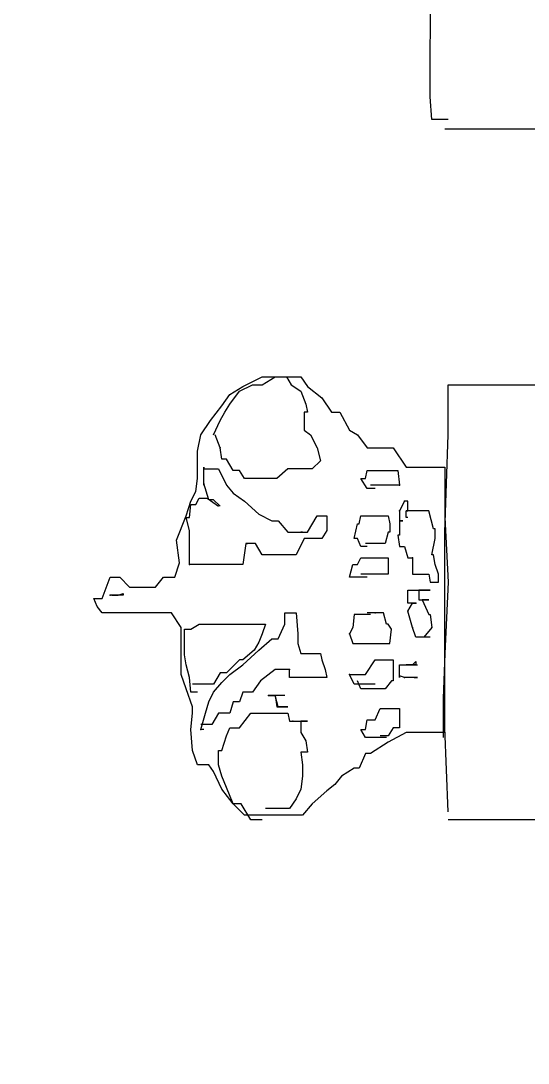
# Model space of a CAD drawing. Extents: x 731154 to 731744, y 4380181 to 4381208.
# Drawn here: x 731182.45 to 731185.58, y 4381030.29 to 4381036.73 of the extents above; entities that cross this region are included whole.
import ezdxf

# ---------------------------------------------------------------- set-up
doc = ezdxf.new("R2010")
doc.units = 0
doc.layers.get('0').update_dxf_attribs({"linetype": 'CONTINUOUS'})

msp = doc.modelspace()

# ---------------------------------------------------------------- linework, layer by layer
at = {"color": 0, "linetype": 'CONTINUOUS'}
for p, q in [((731184.98, 4381036.36), (731184.99, 4381039.22)), ((731184.98, 4381036.36), (731184.99, 4381039.22)), ((731184.98, 4381036.26), (731184.98, 4381036.36)), ((731184.98, 4381036.26), (731184.98, 4381036.36)), ((731184.99, 4381036.12), (731184.98, 4381036.26)), ((731184.99, 4381036.12), (731184.98, 4381036.26)), ((731185, 4381036.12), (731184.99, 4381036.12)), ((731185, 4381036.12), (731184.99, 4381036.12)), ((731185.04, 4381036.12), (731185, 4381036.12)), ((731185.04, 4381036.12), (731185, 4381036.12)), ((731185.09, 4381036.12), (731185.04, 4381036.12)), ((731185.09, 4381036.12), (731185.04, 4381036.12)), ((731185.26, 4381036.06), (731185.07, 4381036.06)), ((731185.26, 4381036.06), (731185.07, 4381036.06)), ((731185.57, 4381036.06), (731185.26, 4381036.06)), ((731185.57, 4381036.06), (731185.26, 4381036.06)), ((731186.18, 4381036.06), (731185.57, 4381036.06)), ((731186.18, 4381036.06), (731185.57, 4381036.06)), ((731183.82, 4381034.47), (731183.94, 4381034.53)), ((731183.82, 4381034.47), (731183.94, 4381034.53)), ((731183.94, 4381034.48), (731184.02, 4381034.53)), ((731183.94, 4381034.53), (731184.02, 4381034.53)), ((731183.94, 4381034.48), (731184.02, 4381034.53)), ((731183.94, 4381034.53), (731184.02, 4381034.53)), ((731184.02, 4381034.53), (731184.09, 4381034.53)), ((731184.02, 4381034.53), (731184.11, 4381034.53)), ((731184.02, 4381034.53), (731184.09, 4381034.53)), ((731184.02, 4381034.53), (731184.11, 4381034.53)), ((731184.09, 4381034.53), (731184.12, 4381034.48)), ((731184.09, 4381034.53), (731184.12, 4381034.48)), ((731184.11, 4381034.53), (731184.18, 4381034.53)), ((731184.11, 4381034.53), (731184.18, 4381034.53)), ((731184.18, 4381034.53), (731184.22, 4381034.47)), ((731184.18, 4381034.53), (731184.22, 4381034.47)), ((731183.74, 4381034.42), (731183.82, 4381034.47)), ((731183.74, 4381034.42), (731183.82, 4381034.47)), ((731183.8, 4381034.44), (731183.88, 4381034.48)), ((731183.8, 4381034.44), (731183.88, 4381034.48)), ((731183.88, 4381034.48), (731183.94, 4381034.48)), ((731183.88, 4381034.48), (731183.94, 4381034.48)), ((731184.12, 4381034.48), (731184.18, 4381034.44)), ((731184.12, 4381034.48), (731184.18, 4381034.44)), ((731184.22, 4381034.47), (731184.31, 4381034.4)), ((731184.22, 4381034.47), (731184.31, 4381034.4)), ((731185.09, 4381034.48), (731185.81, 4381034.48)), ((731185.09, 4381034.17), (731185.09, 4381034.48)), ((731185.09, 4381034.48), (731185.81, 4381034.48)), ((731185.09, 4381034.17), (731185.09, 4381034.48)), ((731183.69, 4381034.35), (731183.74, 4381034.42)), ((731183.69, 4381034.35), (731183.74, 4381034.42)), ((731183.74, 4381034.36), (731183.8, 4381034.44)), ((731183.74, 4381034.36), (731183.8, 4381034.44)), ((731184.18, 4381034.44), (731184.21, 4381034.36)), ((731184.18, 4381034.44), (731184.21, 4381034.36)), ((731184.31, 4381034.4), (731184.37, 4381034.31)), ((731184.31, 4381034.4), (731184.37, 4381034.31)), ((731183.62, 4381034.26), (731183.69, 4381034.35)), ((731183.62, 4381034.26), (731183.69, 4381034.35)), ((731183.71, 4381034.31), (731183.74, 4381034.36)), ((731183.71, 4381034.31), (731183.74, 4381034.36)), ((731184.21, 4381034.36), (731184.22, 4381034.31)), ((731184.21, 4381034.36), (731184.22, 4381034.31)), ((731183.68, 4381034.26), (731183.71, 4381034.31)), ((731183.68, 4381034.26), (731183.71, 4381034.31)), ((731184.22, 4381034.31), (731184.2, 4381034.31)), ((731184.2, 4381034.31), (731184.2, 4381034.2)), ((731184.22, 4381034.31), (731184.2, 4381034.31)), ((731184.2, 4381034.31), (731184.2, 4381034.2)), ((731184.37, 4381034.31), (731184.42, 4381034.31)), ((731184.37, 4381034.31), (731184.42, 4381034.31)), ((731184.42, 4381034.31), (731184.48, 4381034.2)), ((731184.42, 4381034.31), (731184.48, 4381034.2)), ((731183.56, 4381034.17), (731183.62, 4381034.26)), ((731183.56, 4381034.17), (731183.62, 4381034.26)), ((731183.64, 4381034.17), (731183.68, 4381034.26)), ((731183.64, 4381034.17), (731183.68, 4381034.26)), ((731183.54, 4381034.07), (731183.56, 4381034.17)), ((731183.54, 4381034.07), (731183.56, 4381034.17)), ((731183.68, 4381034.09), (731183.65, 4381034.17)), ((731183.68, 4381034.09), (731183.65, 4381034.17)), ((731184.2, 4381034.2), (731184.24, 4381034.17)), ((731184.2, 4381034.2), (731184.24, 4381034.17)), ((731184.24, 4381034.17), (731184.28, 4381034.09)), ((731184.24, 4381034.17), (731184.28, 4381034.09)), ((731184.48, 4381034.2), (731184.53, 4381034.17)), ((731184.48, 4381034.2), (731184.53, 4381034.17)), ((731184.53, 4381034.17), (731184.59, 4381034.09)), ((731184.53, 4381034.17), (731184.59, 4381034.09)), ((731185.07, 4381033.57), (731185.09, 4381034.17)), ((731185.07, 4381033.57), (731185.09, 4381034.17)), ((731183.69, 4381034.02), (731183.68, 4381034.09)), ((731183.69, 4381034.02), (731183.68, 4381034.09)), ((731184.28, 4381034.09), (731184.3, 4381034.01)), ((731184.28, 4381034.09), (731184.3, 4381034.01)), ((731184.59, 4381034.09), (731184.64, 4381034.09)), ((731184.59, 4381034.09), (731184.64, 4381034.09)), ((731184.64, 4381034.09), (731184.71, 4381034.09)), ((731184.64, 4381034.09), (731184.71, 4381034.09)), ((731184.71, 4381034.09), (731184.75, 4381034.09)), ((731184.71, 4381034.09), (731184.75, 4381034.09)), ((731184.75, 4381034.09), (731184.83, 4381033.97)), ((731184.75, 4381034.09), (731184.83, 4381033.97)), ((731183.54, 4381033.96), (731183.54, 4381034.07)), ((731183.54, 4381033.96), (731183.54, 4381034.07)), ((731183.72, 4381034.02), (731183.69, 4381034.02)), ((731183.72, 4381034.02), (731183.69, 4381034.02)), ((731183.76, 4381033.95), (731183.72, 4381034.02)), ((731183.76, 4381033.95), (731183.72, 4381034.02)), ((731183.54, 4381033.9), (731183.54, 4381033.96)), ((731183.54, 4381033.9), (731183.54, 4381033.96)), ((731183.58, 4381033.86), (731183.58, 4381033.97)), ((731183.58, 4381033.97), (731183.58, 4381033.96)), ((731183.58, 4381033.86), (731183.58, 4381033.97)), ((731183.58, 4381033.97), (731183.58, 4381033.96)), ((731183.58, 4381033.96), (731183.59, 4381033.96)), ((731183.58, 4381033.96), (731183.59, 4381033.96)), ((731183.59, 4381033.96), (731183.64, 4381033.96)), ((731183.59, 4381033.96), (731183.64, 4381033.96)), ((731183.64, 4381033.96), (731183.67, 4381033.96)), ((731183.64, 4381033.96), (731183.67, 4381033.96)), ((731183.67, 4381033.96), (731183.72, 4381033.86)), ((731183.67, 4381033.96), (731183.72, 4381033.86)), ((731183.8, 4381033.95), (731183.76, 4381033.95)), ((731183.8, 4381033.95), (731183.76, 4381033.95)), ((731183.83, 4381033.9), (731183.8, 4381033.95)), ((731183.83, 4381033.9), (731183.8, 4381033.95)), ((731184.1, 4381033.96), (731184.03, 4381033.9)), ((731184.1, 4381033.96), (731184.03, 4381033.9)), ((731184.15, 4381033.96), (731184.1, 4381033.96)), ((731184.15, 4381033.96), (731184.1, 4381033.96)), ((731184.21, 4381033.96), (731184.15, 4381033.96)), ((731184.21, 4381033.96), (731184.15, 4381033.96)), ((731184.25, 4381033.96), (731184.21, 4381033.96)), ((731184.25, 4381033.96), (731184.21, 4381033.96)), ((731184.3, 4381034.01), (731184.25, 4381033.96)), ((731184.3, 4381034.01), (731184.25, 4381033.96)), ((731184.58, 4381033.9), (731184.59, 4381033.95)), ((731184.58, 4381033.9), (731184.59, 4381033.95)), ((731184.59, 4381033.95), (731184.61, 4381033.95)), ((731184.59, 4381033.95), (731184.61, 4381033.95)), ((731184.61, 4381033.95), (731184.66, 4381033.95)), ((731184.61, 4381033.95), (731184.66, 4381033.95)), ((731184.66, 4381033.95), (731184.69, 4381033.95)), ((731184.66, 4381033.95), (731184.69, 4381033.95)), ((731184.69, 4381033.95), (731184.74, 4381033.95)), ((731184.69, 4381033.95), (731184.74, 4381033.95)), ((731184.74, 4381033.95), (731184.78, 4381033.95)), ((731184.74, 4381033.95), (731184.78, 4381033.95)), ((731184.78, 4381033.95), (731184.79, 4381033.86)), ((731184.78, 4381033.95), (731184.79, 4381033.86)), ((731184.83, 4381033.97), (731184.89, 4381033.97)), ((731184.83, 4381033.97), (731184.89, 4381033.97)), ((731184.89, 4381033.97), (731184.92, 4381033.97)), ((731184.89, 4381033.97), (731184.92, 4381033.97)), ((731184.92, 4381033.97), (731184.95, 4381033.97)), ((731184.92, 4381033.97), (731184.95, 4381033.97)), ((731184.95, 4381033.97), (731184.99, 4381033.97)), ((731184.95, 4381033.97), (731184.99, 4381033.97)), ((731184.99, 4381033.97), (731185.03, 4381033.97)), ((731184.99, 4381033.97), (731185.03, 4381033.97)), ((731185.03, 4381033.97), (731185.07, 4381033.97)), ((731185.03, 4381033.97), (731185.07, 4381033.97)), ((731185.07, 4381033.97), (731185.07, 4381033.66)), ((731185.07, 4381033.97), (731185.07, 4381033.66)), ((731183.53, 4381033.82), (731183.54, 4381033.9)), ((731183.53, 4381033.82), (731183.54, 4381033.9)), ((731183.88, 4381033.9), (731183.83, 4381033.9)), ((731183.88, 4381033.9), (731183.83, 4381033.9)), ((731183.93, 4381033.9), (731183.88, 4381033.9)), ((731183.93, 4381033.9), (731183.88, 4381033.9)), ((731184, 4381033.9), (731183.93, 4381033.9)), ((731184, 4381033.9), (731183.93, 4381033.9)), ((731184.03, 4381033.9), (731184, 4381033.9)), ((731184.03, 4381033.9), (731184, 4381033.9)), ((731184.59, 4381033.84), (731184.55, 4381033.9)), ((731184.55, 4381033.9), (731184.58, 4381033.9)), ((731184.59, 4381033.84), (731184.55, 4381033.9)), ((731184.55, 4381033.9), (731184.58, 4381033.9)), ((731183.5, 4381033.76), (731183.53, 4381033.82)), ((731183.5, 4381033.76), (731183.53, 4381033.82)), ((731183.61, 4381033.77), (731183.58, 4381033.87)), ((731183.58, 4381033.87), (731183.58, 4381033.86)), ((731183.61, 4381033.77), (731183.58, 4381033.87)), ((731183.58, 4381033.87), (731183.58, 4381033.86)), ((731183.72, 4381033.86), (731183.76, 4381033.81)), ((731183.72, 4381033.86), (731183.76, 4381033.81)), ((731184.61, 4381033.84), (731184.59, 4381033.84)), ((731184.61, 4381033.84), (731184.59, 4381033.84)), ((731184.67, 4381033.86), (731184.61, 4381033.86)), ((731184.67, 4381033.86), (731184.61, 4381033.86)), ((731184.64, 4381033.84), (731184.61, 4381033.84)), ((731184.64, 4381033.84), (731184.61, 4381033.84)), ((731184.72, 4381033.86), (731184.67, 4381033.86)), ((731184.72, 4381033.86), (731184.67, 4381033.86)), ((731184.75, 4381033.86), (731184.72, 4381033.86)), ((731184.75, 4381033.86), (731184.72, 4381033.86)), ((731184.79, 4381033.86), (731184.75, 4381033.86)), ((731184.79, 4381033.86), (731184.75, 4381033.86)), ((731183.47, 4381033.67), (731183.5, 4381033.76)), ((731183.47, 4381033.67), (731183.5, 4381033.76)), ((731183.53, 4381033.74), (731183.55, 4381033.78)), ((731183.53, 4381033.74), (731183.55, 4381033.78)), ((731183.55, 4381033.78), (731183.6, 4381033.78)), ((731183.55, 4381033.78), (731183.6, 4381033.78)), ((731183.6, 4381033.78), (731183.67, 4381033.73)), ((731183.6, 4381033.78), (731183.67, 4381033.73)), ((731183.64, 4381033.77), (731183.61, 4381033.77)), ((731183.64, 4381033.77), (731183.61, 4381033.77)), ((731183.68, 4381033.73), (731183.64, 4381033.77)), ((731183.68, 4381033.73), (731183.64, 4381033.77)), ((731183.76, 4381033.81), (731183.83, 4381033.76)), ((731183.76, 4381033.81), (731183.83, 4381033.76)), ((731183.83, 4381033.76), (731183.92, 4381033.68)), ((731183.83, 4381033.76), (731183.92, 4381033.68)), ((731184.82, 4381033.76), (731184.79, 4381033.7)), ((731184.82, 4381033.76), (731184.79, 4381033.7)), ((731184.84, 4381033.76), (731184.82, 4381033.76)), ((731184.84, 4381033.76), (731184.82, 4381033.76)), ((731184.84, 4381033.7), (731184.84, 4381033.76)), ((731184.84, 4381033.7), (731184.84, 4381033.76)), ((731183.49, 4381033.66), (731183.5, 4381033.74)), ((731183.49, 4381033.66), (731183.5, 4381033.74)), ((731183.5, 4381033.74), (731183.53, 4381033.74)), ((731183.5, 4381033.74), (731183.53, 4381033.74)), ((731184.79, 4381033.7), (731184.79, 4381033.64)), ((731184.79, 4381033.7), (731184.79, 4381033.64)), ((731184.83, 4381033.66), (731184.83, 4381033.7)), ((731184.83, 4381033.7), (731184.84, 4381033.7)), ((731184.84, 4381033.7), (731184.83, 4381033.7)), ((731184.83, 4381033.66), (731184.83, 4381033.7)), ((731184.83, 4381033.7), (731184.84, 4381033.7)), ((731184.84, 4381033.7), (731184.83, 4381033.7)), ((731184.9, 4381033.7), (731184.84, 4381033.7)), ((731184.9, 4381033.7), (731184.84, 4381033.7)), ((731184.92, 4381033.7), (731184.9, 4381033.7)), ((731184.92, 4381033.7), (731184.9, 4381033.7)), ((731184.94, 4381033.7), (731184.92, 4381033.7)), ((731184.94, 4381033.7), (731184.92, 4381033.7)), ((731184.97, 4381033.7), (731184.94, 4381033.7)), ((731184.97, 4381033.7), (731184.94, 4381033.7)), ((731185, 4381033.59), (731184.97, 4381033.7)), ((731185, 4381033.59), (731184.97, 4381033.7)), ((731183.41, 4381033.52), (731183.47, 4381033.67)), ((731183.41, 4381033.52), (731183.47, 4381033.67)), ((731183.49, 4381033.58), (731183.47, 4381033.66)), ((731183.47, 4381033.66), (731183.49, 4381033.66)), ((731183.49, 4381033.58), (731183.47, 4381033.66)), ((731183.47, 4381033.66), (731183.49, 4381033.66)), ((731183.92, 4381033.68), (731184, 4381033.64)), ((731183.92, 4381033.68), (731184, 4381033.64)), ((731184, 4381033.64), (731184.04, 4381033.64)), ((731184, 4381033.64), (731184.04, 4381033.64)), ((731184.04, 4381033.64), (731184.1, 4381033.57)), ((731184.04, 4381033.64), (731184.1, 4381033.57)), ((731184.22, 4381033.57), (731184.28, 4381033.67)), ((731184.22, 4381033.57), (731184.28, 4381033.67)), ((731184.28, 4381033.67), (731184.34, 4381033.67)), ((731184.28, 4381033.67), (731184.34, 4381033.67)), ((731184.34, 4381033.67), (731184.34, 4381033.58)), ((731184.34, 4381033.67), (731184.34, 4381033.58)), ((731184.54, 4381033.62), (731184.55, 4381033.67)), ((731184.54, 4381033.62), (731184.55, 4381033.67)), ((731184.55, 4381033.67), (731184.61, 4381033.67)), ((731184.55, 4381033.67), (731184.61, 4381033.67)), ((731184.61, 4381033.67), (731184.64, 4381033.67)), ((731184.61, 4381033.67), (731184.64, 4381033.67)), ((731184.64, 4381033.67), (731184.68, 4381033.67)), ((731184.64, 4381033.67), (731184.68, 4381033.67)), ((731184.68, 4381033.67), (731184.72, 4381033.67)), ((731184.68, 4381033.67), (731184.72, 4381033.67)), ((731184.72, 4381033.67), (731184.73, 4381033.62)), ((731184.72, 4381033.67), (731184.73, 4381033.62)), ((731184.79, 4381033.64), (731184.81, 4381033.64)), ((731184.81, 4381033.64), (731184.79, 4381033.64)), ((731184.79, 4381033.64), (731184.79, 4381033.55)), ((731184.79, 4381033.64), (731184.81, 4381033.64)), ((731184.81, 4381033.64), (731184.79, 4381033.64)), ((731184.79, 4381033.64), (731184.79, 4381033.55)), ((731184.84, 4381033.66), (731184.83, 4381033.66)), ((731184.84, 4381033.66), (731184.83, 4381033.66)), ((731185.07, 4381033.66), (731185.09, 4381033.26)), ((731185.07, 4381033.66), (731185.09, 4381033.26)), ((731183.49, 4381033.48), (731183.49, 4381033.58)), ((731183.49, 4381033.48), (731183.49, 4381033.58)), ((731184.1, 4381033.57), (731184.14, 4381033.57)), ((731184.1, 4381033.57), (731184.14, 4381033.57)), ((731184.14, 4381033.57), (731184.18, 4381033.57)), ((731184.14, 4381033.57), (731184.18, 4381033.57)), ((731184.18, 4381033.57), (731184.19, 4381033.57)), ((731184.19, 4381033.57), (731184.18, 4381033.57)), ((731184.18, 4381033.57), (731184.19, 4381033.57)), ((731184.18, 4381033.57), (731184.19, 4381033.57)), ((731184.19, 4381033.57), (731184.18, 4381033.57)), ((731184.18, 4381033.57), (731184.19, 4381033.57)), ((731184.19, 4381033.57), (731184.22, 4381033.57)), ((731184.19, 4381033.57), (731184.22, 4381033.57)), ((731184.34, 4381033.58), (731184.31, 4381033.53)), ((731184.34, 4381033.58), (731184.31, 4381033.53)), ((731184.51, 4381033.53), (731184.53, 4381033.62)), ((731184.51, 4381033.53), (731184.53, 4381033.62)), ((731184.53, 4381033.62), (731184.54, 4381033.62)), ((731184.53, 4381033.62), (731184.54, 4381033.62)), ((731184.72, 4381033.57), (731184.7, 4381033.5)), ((731184.72, 4381033.57), (731184.7, 4381033.5)), ((731184.73, 4381033.57), (731184.72, 4381033.57)), ((731184.73, 4381033.57), (731184.72, 4381033.57)), ((731184.73, 4381033.62), (731184.73, 4381033.57)), ((731184.73, 4381033.62), (731184.73, 4381033.57)), ((731185.01, 4381033.59), (731185, 4381033.59)), ((731185.01, 4381033.59), (731185, 4381033.59)), ((731185.01, 4381033.53), (731185.01, 4381033.59)), ((731185.01, 4381033.53), (731185.01, 4381033.59)), ((731185.07, 4381032.36), (731185.07, 4381033.57)), ((731185.07, 4381032.36), (731185.07, 4381033.57)), ((731183.43, 4381033.38), (731183.41, 4381033.52)), ((731183.43, 4381033.38), (731183.41, 4381033.52)), ((731183.84, 4381033.5), (731183.82, 4381033.37)), ((731183.84, 4381033.5), (731183.82, 4381033.37)), ((731183.87, 4381033.5), (731183.84, 4381033.5)), ((731183.84, 4381033.5), (731183.85, 4381033.5)), ((731183.85, 4381033.5), (731183.84, 4381033.5)), ((731183.87, 4381033.5), (731183.84, 4381033.5)), ((731183.84, 4381033.5), (731183.85, 4381033.5)), ((731183.85, 4381033.5), (731183.84, 4381033.5)), ((731183.9, 4381033.5), (731183.87, 4381033.5)), ((731183.9, 4381033.5), (731183.87, 4381033.5)), ((731183.94, 4381033.43), (731183.9, 4381033.5)), ((731183.94, 4381033.43), (731183.9, 4381033.5)), ((731184.2, 4381033.53), (731184.15, 4381033.43)), ((731184.2, 4381033.53), (731184.15, 4381033.43)), ((731184.21, 4381033.53), (731184.2, 4381033.53)), ((731184.21, 4381033.53), (731184.2, 4381033.53)), ((731184.22, 4381033.53), (731184.21, 4381033.53)), ((731184.22, 4381033.53), (731184.21, 4381033.53)), ((731184.28, 4381033.53), (731184.22, 4381033.53)), ((731184.28, 4381033.53), (731184.22, 4381033.53)), ((731184.31, 4381033.53), (731184.28, 4381033.53)), ((731184.31, 4381033.53), (731184.28, 4381033.53)), ((731184.53, 4381033.53), (731184.51, 4381033.53)), ((731184.53, 4381033.53), (731184.51, 4381033.53)), ((731184.55, 4381033.48), (731184.53, 4381033.53)), ((731184.55, 4381033.48), (731184.53, 4381033.53)), ((731184.62, 4381033.5), (731184.58, 4381033.5)), ((731184.62, 4381033.5), (731184.58, 4381033.5)), ((731184.64, 4381033.5), (731184.62, 4381033.5)), ((731184.64, 4381033.5), (731184.62, 4381033.5)), ((731184.7, 4381033.5), (731184.64, 4381033.5)), ((731184.7, 4381033.5), (731184.64, 4381033.5)), ((731184.79, 4381033.55), (731184.78, 4381033.55)), ((731184.78, 4381033.55), (731184.79, 4381033.48)), ((731184.79, 4381033.55), (731184.78, 4381033.55)), ((731184.78, 4381033.55), (731184.79, 4381033.48)), ((731184.99, 4381033.43), (731185.01, 4381033.53)), ((731184.99, 4381033.43), (731185.01, 4381033.53)), ((731183.49, 4381033.37), (731183.49, 4381033.48)), ((731183.49, 4381033.37), (731183.49, 4381033.48)), ((731184.59, 4381033.48), (731184.55, 4381033.48)), ((731184.59, 4381033.48), (731184.55, 4381033.48)), ((731184.79, 4381033.48), (731184.82, 4381033.48)), ((731184.79, 4381033.48), (731184.82, 4381033.48)), ((731184.82, 4381033.48), (731184.84, 4381033.41)), ((731184.82, 4381033.48), (731184.84, 4381033.41)), ((731183.4, 4381033.29), (731183.43, 4381033.38)), ((731183.4, 4381033.29), (731183.43, 4381033.38)), ((731183.53, 4381033.37), (731183.49, 4381033.37)), ((731183.53, 4381033.37), (731183.49, 4381033.37)), ((731183.59, 4381033.37), (731183.53, 4381033.37)), ((731183.59, 4381033.37), (731183.53, 4381033.37)), ((731183.67, 4381033.37), (731183.59, 4381033.37)), ((731183.67, 4381033.37), (731183.59, 4381033.37)), ((731183.76, 4381033.37), (731183.67, 4381033.37)), ((731183.76, 4381033.37), (731183.67, 4381033.37)), ((731183.82, 4381033.37), (731183.76, 4381033.37)), ((731183.82, 4381033.37), (731183.76, 4381033.37)), ((731184, 4381033.43), (731183.94, 4381033.43)), ((731184, 4381033.43), (731183.94, 4381033.43)), ((731184.04, 4381033.43), (731184, 4381033.43)), ((731184.04, 4381033.43), (731184, 4381033.43)), ((731184.1, 4381033.43), (731184.04, 4381033.43)), ((731184.1, 4381033.43), (731184.04, 4381033.43)), ((731184.13, 4381033.43), (731184.1, 4381033.43)), ((731184.13, 4381033.43), (731184.1, 4381033.43)), ((731184.15, 4381033.43), (731184.13, 4381033.43)), ((731184.15, 4381033.43), (731184.13, 4381033.43)), ((731184.48, 4381033.29), (731184.5, 4381033.37)), ((731184.48, 4381033.29), (731184.5, 4381033.37)), ((731184.5, 4381033.37), (731184.53, 4381033.37)), ((731184.5, 4381033.37), (731184.53, 4381033.37)), ((731184.53, 4381033.37), (731184.55, 4381033.41)), ((731184.53, 4381033.37), (731184.55, 4381033.41)), ((731184.55, 4381033.41), (731184.61, 4381033.41)), ((731184.55, 4381033.41), (731184.61, 4381033.41)), ((731184.61, 4381033.41), (731184.64, 4381033.41)), ((731184.61, 4381033.41), (731184.64, 4381033.41)), ((731184.64, 4381033.41), (731184.7, 4381033.41)), ((731184.64, 4381033.41), (731184.7, 4381033.41)), ((731184.7, 4381033.41), (731184.72, 4381033.41)), ((731184.7, 4381033.41), (731184.72, 4381033.41)), ((731184.72, 4381033.41), (731184.72, 4381033.31)), ((731184.72, 4381033.41), (731184.72, 4381033.31)), ((731184.84, 4381033.41), (731184.87, 4381033.41)), ((731184.84, 4381033.41), (731184.87, 4381033.41)), ((731184.87, 4381033.41), (731184.87, 4381033.31)), ((731184.87, 4381033.41), (731184.87, 4381033.31)), ((731185, 4381033.43), (731184.99, 4381033.43)), ((731185, 4381033.43), (731184.99, 4381033.43)), ((731185.01, 4381033.37), (731185, 4381033.43)), ((731185.01, 4381033.37), (731185, 4381033.43)), ((731185.03, 4381033.31), (731185.01, 4381033.37)), ((731185.03, 4381033.31), (731185.01, 4381033.37)), ((731184.62, 4381033.31), (731184.55, 4381033.31)), ((731184.62, 4381033.31), (731184.55, 4381033.31)), ((731184.66, 4381033.31), (731184.62, 4381033.31)), ((731184.66, 4381033.31), (731184.62, 4381033.31)), ((731184.7, 4381033.31), (731184.66, 4381033.31)), ((731184.7, 4381033.31), (731184.66, 4381033.31)), ((731184.72, 4381033.31), (731184.7, 4381033.31)), ((731184.72, 4381033.31), (731184.7, 4381033.31)), ((731184.87, 4381033.31), (731184.9, 4381033.31)), ((731184.87, 4381033.31), (731184.9, 4381033.31)), ((731184.9, 4381033.31), (731184.93, 4381033.31)), ((731184.9, 4381033.31), (731184.93, 4381033.31)), ((731184.93, 4381033.31), (731184.97, 4381033.31)), ((731184.93, 4381033.31), (731184.97, 4381033.31)), ((731184.97, 4381033.31), (731184.98, 4381033.26)), ((731184.97, 4381033.31), (731184.98, 4381033.26)), ((731185.03, 4381033.26), (731185.03, 4381033.31)), ((731185.03, 4381033.26), (731185.03, 4381033.31)), ((731182.95, 4381033.16), (731183, 4381033.29)), ((731182.95, 4381033.16), (731183, 4381033.29)), ((731183, 4381033.29), (731183.02, 4381033.29)), ((731183, 4381033.29), (731183.02, 4381033.29)), ((731183.02, 4381033.29), (731183.06, 4381033.29)), ((731183.02, 4381033.29), (731183.06, 4381033.29)), ((731183.06, 4381033.29), (731183.12, 4381033.23)), ((731183.06, 4381033.29), (731183.12, 4381033.23)), ((731183.28, 4381033.23), (731183.33, 4381033.29)), ((731183.28, 4381033.23), (731183.33, 4381033.29)), ((731183.33, 4381033.29), (731183.37, 4381033.29)), ((731183.33, 4381033.29), (731183.37, 4381033.29)), ((731183.37, 4381033.29), (731183.4, 4381033.29)), ((731183.37, 4381033.29), (731183.4, 4381033.29)), ((731184.51, 4381033.29), (731184.48, 4381033.29)), ((731184.51, 4381033.29), (731184.48, 4381033.29)), ((731184.54, 4381033.29), (731184.51, 4381033.29)), ((731184.54, 4381033.29), (731184.51, 4381033.29)), ((731184.59, 4381033.29), (731184.54, 4381033.29)), ((731184.59, 4381033.29), (731184.54, 4381033.29)), ((731184.98, 4381033.26), (731185, 4381033.26)), ((731184.98, 4381033.26), (731185, 4381033.26)), ((731185, 4381033.26), (731185.02, 4381033.26)), ((731185, 4381033.26), (731185.02, 4381033.26)), ((731185.02, 4381033.26), (731185.03, 4381033.26)), ((731185.02, 4381033.26), (731185.03, 4381033.26)), ((731185.09, 4381033.26), (731185.07, 4381032.82)), ((731185.09, 4381033.26), (731185.07, 4381032.82)), ((731183.02, 4381033.18), (731183, 4381033.18)), ((731183.02, 4381033.18), (731183, 4381033.18)), ((731183.01, 4381033.18), (731183.02, 4381033.18)), ((731183.01, 4381033.18), (731183.02, 4381033.18)), ((731183.02, 4381033.18), (731183.03, 4381033.18)), ((731183.04, 4381033.18), (731183.02, 4381033.18)), ((731183.02, 4381033.18), (731183.03, 4381033.18)), ((731183.04, 4381033.18), (731183.02, 4381033.18)), ((731183.03, 4381033.18), (731183.05, 4381033.18)), ((731183.03, 4381033.18), (731183.05, 4381033.18)), ((731183.08, 4381033.18), (731183.04, 4381033.18)), ((731183.08, 4381033.18), (731183.04, 4381033.18)), ((731183.05, 4381033.18), (731183.08, 4381033.19)), ((731183.05, 4381033.18), (731183.08, 4381033.19)), ((731183.08, 4381033.19), (731183.08, 4381033.18)), ((731183.08, 4381033.19), (731183.08, 4381033.18)), ((731183.12, 4381033.23), (731183.17, 4381033.23)), ((731183.12, 4381033.23), (731183.17, 4381033.23)), ((731183.17, 4381033.23), (731183.28, 4381033.23)), ((731183.17, 4381033.23), (731183.28, 4381033.23)), ((731184.84, 4381033.13), (731184.84, 4381033.21)), ((731184.84, 4381033.21), (731184.87, 4381033.21)), ((731184.84, 4381033.13), (731184.84, 4381033.21)), ((731184.84, 4381033.21), (731184.87, 4381033.21)), ((731184.87, 4381033.21), (731184.89, 4381033.21)), ((731184.87, 4381033.21), (731184.89, 4381033.21)), ((731184.89, 4381033.21), (731184.91, 4381033.21)), ((731184.89, 4381033.21), (731184.91, 4381033.21)), ((731184.91, 4381033.21), (731184.95, 4381033.21)), ((731184.93, 4381033.21), (731184.91, 4381033.21)), ((731184.91, 4381033.21), (731184.91, 4381033.15)), ((731184.91, 4381033.21), (731184.95, 4381033.21)), ((731184.93, 4381033.21), (731184.91, 4381033.21)), ((731184.91, 4381033.21), (731184.91, 4381033.15)), ((731184.95, 4381033.21), (731184.93, 4381033.21)), ((731184.95, 4381033.21), (731184.93, 4381033.21)), ((731184.95, 4381033.21), (731184.98, 4381033.21)), ((731184.98, 4381033.21), (731184.95, 4381033.21)), ((731184.95, 4381033.21), (731184.98, 4381033.21)), ((731184.98, 4381033.21), (731184.95, 4381033.21)), ((731182.92, 4381033.11), (731182.9, 4381033.16)), ((731182.9, 4381033.16), (731182.92, 4381033.16)), ((731182.92, 4381033.11), (731182.9, 4381033.16)), ((731182.9, 4381033.16), (731182.92, 4381033.16)), ((731182.92, 4381033.16), (731182.95, 4381033.16)), ((731182.92, 4381033.16), (731182.95, 4381033.16)), ((731182.95, 4381033.07), (731182.92, 4381033.11)), ((731182.95, 4381033.07), (731182.92, 4381033.11)), ((731184.84, 4381033.08), (731184.87, 4381033.13)), ((731184.87, 4381033.13), (731184.84, 4381033.13)), ((731184.84, 4381033.08), (731184.87, 4381033.13)), ((731184.87, 4381033.13), (731184.84, 4381033.13)), ((731184.87, 4381033.13), (731184.89, 4381033.13)), ((731184.89, 4381033.13), (731184.87, 4381033.13)), ((731184.87, 4381033.13), (731184.89, 4381033.13)), ((731184.89, 4381033.13), (731184.87, 4381033.13)), ((731184.91, 4381033.15), (731184.94, 4381033.15)), ((731184.91, 4381033.15), (731184.94, 4381033.15)), ((731184.93, 4381033.15), (731184.97, 4381033.06)), ((731184.94, 4381033.15), (731184.93, 4381033.15)), ((731184.93, 4381033.15), (731184.97, 4381033.06)), ((731184.94, 4381033.15), (731184.93, 4381033.15)), ((731184.94, 4381033.15), (731184.97, 4381033.15)), ((731184.97, 4381033.15), (731184.94, 4381033.15)), ((731184.94, 4381033.15), (731184.97, 4381033.15)), ((731184.97, 4381033.15), (731184.94, 4381033.15)), ((731183.01, 4381033.07), (731182.95, 4381033.07)), ((731183.01, 4381033.07), (731182.95, 4381033.07)), ((731183.03, 4381033.07), (731183.01, 4381033.07)), ((731183.03, 4381033.07), (731183.01, 4381033.07)), ((731183.09, 4381033.07), (731183.03, 4381033.07)), ((731183.09, 4381033.07), (731183.03, 4381033.07)), ((731183.13, 4381033.07), (731183.09, 4381033.07)), ((731183.13, 4381033.07), (731183.09, 4381033.07)), ((731183.19, 4381033.07), (731183.13, 4381033.07)), ((731183.19, 4381033.07), (731183.13, 4381033.07)), ((731183.26, 4381033.07), (731183.19, 4381033.07)), ((731183.26, 4381033.07), (731183.19, 4381033.07)), ((731183.28, 4381033.07), (731183.26, 4381033.07)), ((731183.28, 4381033.07), (731183.26, 4381033.07)), ((731183.3, 4381033.07), (731183.28, 4381033.07)), ((731183.3, 4381033.07), (731183.28, 4381033.07)), ((731183.38, 4381033.07), (731183.3, 4381033.07)), ((731183.38, 4381033.07), (731183.3, 4381033.07)), ((731183.44, 4381032.98), (731183.38, 4381033.07)), ((731183.44, 4381032.98), (731183.38, 4381033.07)), ((731184.08, 4381033), (731184.08, 4381033.07)), ((731184.08, 4381033.07), (731184.1, 4381033.07)), ((731184.08, 4381033), (731184.08, 4381033.07)), ((731184.08, 4381033.07), (731184.1, 4381033.07)), ((731184.1, 4381033.07), (731184.14, 4381033.07)), ((731184.1, 4381033.07), (731184.14, 4381033.07)), ((731184.14, 4381033.07), (731184.15, 4381033.07)), ((731184.14, 4381033.07), (731184.15, 4381033.07)), ((731184.15, 4381033.07), (731184.16, 4381032.94)), ((731184.15, 4381033.07), (731184.16, 4381032.94)), ((731184.51, 4381033.06), (731184.5, 4381032.98)), ((731184.51, 4381033.06), (731184.5, 4381032.98)), ((731184.55, 4381033.06), (731184.51, 4381033.06)), ((731184.55, 4381033.06), (731184.51, 4381033.06)), ((731184.61, 4381033.06), (731184.55, 4381033.06)), ((731184.61, 4381033.06), (731184.55, 4381033.06)), ((731184.61, 4381033.07), (731184.59, 4381033.07)), ((731184.61, 4381033.07), (731184.59, 4381033.07)), ((731184.64, 4381033.07), (731184.61, 4381033.07)), ((731184.64, 4381033.07), (731184.61, 4381033.07)), ((731184.69, 4381033.07), (731184.64, 4381033.07)), ((731184.69, 4381033.07), (731184.64, 4381033.07)), ((731184.71, 4381033), (731184.69, 4381033.07)), ((731184.71, 4381033), (731184.69, 4381033.07)), ((731184.87, 4381032.98), (731184.84, 4381033.08)), ((731184.87, 4381032.98), (731184.84, 4381033.08)), ((731184.97, 4381033.06), (731184.98, 4381033.06)), ((731184.97, 4381033.06), (731184.98, 4381033.06)), ((731184.98, 4381033.06), (731184.99, 4381032.98)), ((731184.98, 4381033.06), (731184.99, 4381032.98)), ((731183.44, 4381032.92), (731183.44, 4381032.98)), ((731183.44, 4381032.92), (731183.44, 4381032.98)), ((731183.5, 4381032.97), (731183.55, 4381033)), ((731183.5, 4381032.97), (731183.55, 4381033)), ((731183.55, 4381033), (731183.65, 4381033)), ((731183.55, 4381033), (731183.65, 4381033)), ((731183.65, 4381033), (731183.74, 4381033)), ((731183.65, 4381033), (731183.74, 4381033)), ((731183.74, 4381033), (731183.76, 4381033)), ((731183.74, 4381033), (731183.76, 4381033)), ((731183.76, 4381033), (731183.82, 4381033)), ((731183.76, 4381033), (731183.82, 4381033)), ((731183.82, 4381033), (731183.9, 4381033)), ((731183.82, 4381033), (731183.9, 4381033)), ((731183.9, 4381033), (731183.94, 4381033)), ((731183.9, 4381033), (731183.94, 4381033)), ((731183.94, 4381033), (731183.96, 4381033)), ((731183.96, 4381033), (731183.94, 4381032.94)), ((731183.94, 4381033), (731183.96, 4381033)), ((731183.96, 4381033), (731183.94, 4381032.94)), ((731184.04, 4381032.91), (731184.08, 4381033)), ((731184.04, 4381032.91), (731184.08, 4381033)), ((731184.5, 4381032.98), (731184.48, 4381032.94)), ((731184.5, 4381032.98), (731184.48, 4381032.94)), ((731184.72, 4381033), (731184.71, 4381033)), ((731184.72, 4381033), (731184.71, 4381033)), ((731184.74, 4381032.97), (731184.72, 4381033)), ((731184.74, 4381032.97), (731184.72, 4381033)), ((731184.89, 4381032.92), (731184.87, 4381032.98)), ((731184.89, 4381032.92), (731184.87, 4381032.98)), ((731184.99, 4381032.98), (731184.94, 4381032.92)), ((731184.99, 4381032.98), (731184.94, 4381032.92)), ((731183.44, 4381032.87), (731183.44, 4381032.92)), ((731183.44, 4381032.87), (731183.44, 4381032.92)), ((731183.46, 4381032.89), (731183.46, 4381032.97)), ((731183.46, 4381032.97), (731183.5, 4381032.97)), ((731183.46, 4381032.89), (731183.46, 4381032.97)), ((731183.46, 4381032.97), (731183.5, 4381032.97)), ((731183.94, 4381032.94), (731183.92, 4381032.89)), ((731183.94, 4381032.94), (731183.92, 4381032.89)), ((731184.16, 4381032.94), (731184.16, 4381032.88)), ((731184.16, 4381032.94), (731184.16, 4381032.88)), ((731184.48, 4381032.94), (731184.5, 4381032.88)), ((731184.48, 4381032.94), (731184.5, 4381032.88)), ((731184.73, 4381032.88), (731184.74, 4381032.97)), ((731184.73, 4381032.88), (731184.74, 4381032.97)), ((731184.92, 4381032.92), (731184.89, 4381032.92)), ((731184.91, 4381032.92), (731184.89, 4381032.92)), ((731184.92, 4381032.92), (731184.89, 4381032.92)), ((731184.91, 4381032.92), (731184.89, 4381032.92)), ((731184.94, 4381032.92), (731184.91, 4381032.92)), ((731184.94, 4381032.92), (731184.91, 4381032.92)), ((731184.98, 4381032.92), (731184.92, 4381032.92)), ((731184.98, 4381032.92), (731184.92, 4381032.92)), ((731183.44, 4381032.75), (731183.44, 4381032.87)), ((731183.44, 4381032.75), (731183.44, 4381032.87)), ((731183.46, 4381032.81), (731183.46, 4381032.89)), ((731183.46, 4381032.81), (731183.46, 4381032.89)), ((731183.92, 4381032.89), (731183.89, 4381032.84)), ((731183.92, 4381032.89), (731183.89, 4381032.84)), ((731183.92, 4381032.84), (731184, 4381032.91)), ((731183.92, 4381032.84), (731184, 4381032.91)), ((731184, 4381032.91), (731184.04, 4381032.91)), ((731184, 4381032.91), (731184.04, 4381032.91)), ((731184.16, 4381032.88), (731184.18, 4381032.82)), ((731184.16, 4381032.88), (731184.18, 4381032.82)), ((731184.5, 4381032.88), (731184.51, 4381032.88)), ((731184.5, 4381032.88), (731184.51, 4381032.88)), ((731184.51, 4381032.88), (731184.54, 4381032.88)), ((731184.51, 4381032.88), (731184.54, 4381032.88)), ((731184.54, 4381032.88), (731184.58, 4381032.88)), ((731184.54, 4381032.88), (731184.58, 4381032.88)), ((731184.58, 4381032.88), (731184.62, 4381032.88)), ((731184.58, 4381032.88), (731184.62, 4381032.88)), ((731184.62, 4381032.88), (731184.64, 4381032.88)), ((731184.62, 4381032.88), (731184.64, 4381032.88)), ((731184.64, 4381032.88), (731184.7, 4381032.88)), ((731184.64, 4381032.88), (731184.7, 4381032.88)), ((731184.7, 4381032.88), (731184.72, 4381032.88)), ((731184.7, 4381032.88), (731184.72, 4381032.88)), ((731184.72, 4381032.88), (731184.73, 4381032.88)), ((731184.72, 4381032.88), (731184.73, 4381032.88)), ((731183.47, 4381032.75), (731183.46, 4381032.81)), ((731183.47, 4381032.75), (731183.46, 4381032.81)), ((731183.89, 4381032.84), (731183.82, 4381032.78)), ((731183.82, 4381032.75), (731183.92, 4381032.84)), ((731183.89, 4381032.84), (731183.82, 4381032.78)), ((731183.82, 4381032.75), (731183.92, 4381032.84)), ((731184.18, 4381032.82), (731184.2, 4381032.82)), ((731184.18, 4381032.82), (731184.2, 4381032.82)), ((731184.2, 4381032.82), (731184.25, 4381032.82)), ((731184.2, 4381032.82), (731184.25, 4381032.82)), ((731184.25, 4381032.82), (731184.3, 4381032.82)), ((731184.25, 4381032.82), (731184.3, 4381032.82)), ((731184.3, 4381032.82), (731184.31, 4381032.78)), ((731184.3, 4381032.82), (731184.31, 4381032.78)), ((731185.07, 4381032.82), (731185.06, 4381032.54)), ((731185.07, 4381032.82), (731185.06, 4381032.54)), ((731183.44, 4381032.69), (731183.44, 4381032.75)), ((731183.44, 4381032.69), (731183.44, 4381032.75)), ((731183.49, 4381032.67), (731183.47, 4381032.75)), ((731183.49, 4381032.67), (731183.47, 4381032.75)), ((731183.8, 4381032.78), (731183.72, 4381032.7)), ((731183.8, 4381032.78), (731183.72, 4381032.7)), ((731183.74, 4381032.69), (731183.82, 4381032.75)), ((731183.74, 4381032.69), (731183.82, 4381032.75)), ((731183.82, 4381032.78), (731183.8, 4381032.78)), ((731183.82, 4381032.78), (731183.8, 4381032.78)), ((731184.31, 4381032.78), (731184.33, 4381032.72)), ((731184.31, 4381032.78), (731184.33, 4381032.72)), ((731184.58, 4381032.69), (731184.64, 4381032.78)), ((731184.58, 4381032.69), (731184.64, 4381032.78)), ((731184.64, 4381032.78), (731184.67, 4381032.78)), ((731184.64, 4381032.78), (731184.67, 4381032.78)), ((731184.67, 4381032.78), (731184.72, 4381032.78)), ((731184.67, 4381032.78), (731184.72, 4381032.78)), ((731184.72, 4381032.78), (731184.73, 4381032.78)), ((731184.72, 4381032.78), (731184.73, 4381032.78)), ((731184.73, 4381032.78), (731184.74, 4381032.78)), ((731184.73, 4381032.78), (731184.74, 4381032.78)), ((731184.74, 4381032.78), (731184.75, 4381032.78)), ((731184.74, 4381032.78), (731184.75, 4381032.78)), ((731184.75, 4381032.78), (731184.75, 4381032.65)), ((731184.75, 4381032.78), (731184.75, 4381032.65)), ((731184.79, 4381032.67), (731184.79, 4381032.75)), ((731184.79, 4381032.75), (731184.81, 4381032.75)), ((731184.79, 4381032.67), (731184.79, 4381032.75)), ((731184.79, 4381032.75), (731184.81, 4381032.75)), ((731184.81, 4381032.75), (731184.82, 4381032.75)), ((731184.81, 4381032.75), (731184.82, 4381032.75)), ((731184.82, 4381032.75), (731184.83, 4381032.75)), ((731184.82, 4381032.75), (731184.83, 4381032.75)), ((731184.83, 4381032.75), (731184.87, 4381032.75)), ((731184.84, 4381032.75), (731184.83, 4381032.75)), ((731184.83, 4381032.75), (731184.88, 4381032.75)), ((731184.83, 4381032.75), (731184.87, 4381032.75)), ((731184.84, 4381032.75), (731184.83, 4381032.75)), ((731184.83, 4381032.75), (731184.88, 4381032.75)), ((731184.87, 4381032.75), (731184.84, 4381032.75)), ((731184.87, 4381032.75), (731184.84, 4381032.75)), ((731184.87, 4381032.75), (731184.89, 4381032.77)), ((731184.87, 4381032.75), (731184.89, 4381032.77)), ((731184.88, 4381032.75), (731184.87, 4381032.75)), ((731184.88, 4381032.75), (731184.87, 4381032.75)), ((731184.89, 4381032.75), (731184.88, 4381032.75)), ((731184.88, 4381032.75), (731184.9, 4381032.75)), ((731184.89, 4381032.75), (731184.88, 4381032.75)), ((731184.88, 4381032.75), (731184.9, 4381032.75)), ((731184.89, 4381032.77), (731184.89, 4381032.75)), ((731184.89, 4381032.77), (731184.89, 4381032.75)), ((731183.47, 4381032.6), (731183.44, 4381032.69)), ((731183.47, 4381032.6), (731183.44, 4381032.69)), ((731183.5, 4381032.58), (731183.49, 4381032.67)), ((731183.5, 4381032.58), (731183.49, 4381032.67)), ((731183.68, 4381032.7), (731183.64, 4381032.63)), ((731183.68, 4381032.7), (731183.64, 4381032.63)), ((731183.72, 4381032.7), (731183.68, 4381032.7)), ((731183.72, 4381032.7), (731183.68, 4381032.7)), ((731183.69, 4381032.64), (731183.74, 4381032.69)), ((731183.69, 4381032.64), (731183.74, 4381032.69)), ((731184.02, 4381032.72), (731183.93, 4381032.65)), ((731184.02, 4381032.72), (731183.93, 4381032.65)), ((731184.09, 4381032.72), (731184.02, 4381032.72)), ((731184.09, 4381032.72), (731184.02, 4381032.72)), ((731184.11, 4381032.72), (731184.09, 4381032.72)), ((731184.11, 4381032.72), (731184.09, 4381032.72)), ((731184.11, 4381032.67), (731184.11, 4381032.72)), ((731184.11, 4381032.67), (731184.11, 4381032.72)), ((731184.13, 4381032.67), (731184.11, 4381032.67)), ((731184.13, 4381032.67), (731184.11, 4381032.67)), ((731184.16, 4381032.67), (731184.13, 4381032.67)), ((731184.16, 4381032.67), (731184.13, 4381032.67)), ((731184.22, 4381032.67), (731184.16, 4381032.67)), ((731184.22, 4381032.67), (731184.16, 4381032.67)), ((731184.28, 4381032.67), (731184.22, 4381032.67)), ((731184.28, 4381032.67), (731184.22, 4381032.67)), ((731184.33, 4381032.67), (731184.28, 4381032.67)), ((731184.33, 4381032.67), (731184.28, 4381032.67)), ((731184.33, 4381032.72), (731184.34, 4381032.67)), ((731184.33, 4381032.72), (731184.34, 4381032.67)), ((731184.34, 4381032.67), (731184.33, 4381032.67)), ((731184.34, 4381032.67), (731184.33, 4381032.67)), ((731184.51, 4381032.63), (731184.48, 4381032.69)), ((731184.48, 4381032.69), (731184.51, 4381032.69)), ((731184.51, 4381032.63), (731184.48, 4381032.69)), ((731184.48, 4381032.69), (731184.51, 4381032.69)), ((731184.51, 4381032.69), (731184.58, 4381032.69)), ((731184.51, 4381032.69), (731184.58, 4381032.69)), ((731184.82, 4381032.67), (731184.79, 4381032.68)), ((731184.79, 4381032.68), (731184.79, 4381032.67)), ((731184.82, 4381032.67), (731184.79, 4381032.68)), ((731184.79, 4381032.68), (731184.79, 4381032.67)), ((731184.84, 4381032.67), (731184.82, 4381032.67)), ((731184.84, 4381032.67), (731184.82, 4381032.67)), ((731184.89, 4381032.67), (731184.84, 4381032.67)), ((731184.89, 4381032.67), (731184.84, 4381032.67)), ((731184.88, 4381032.67), (731184.9, 4381032.67)), ((731184.88, 4381032.67), (731184.9, 4381032.67)), ((731184.9, 4381032.67), (731184.89, 4381032.67)), ((731184.9, 4381032.67), (731184.89, 4381032.67)), ((731183.51, 4381032.49), (731183.47, 4381032.6)), ((731183.51, 4381032.49), (731183.47, 4381032.6)), ((731183.53, 4381032.63), (731183.51, 4381032.63)), ((731183.53, 4381032.63), (731183.51, 4381032.63)), ((731183.58, 4381032.63), (731183.53, 4381032.63)), ((731183.58, 4381032.63), (731183.53, 4381032.63)), ((731183.61, 4381032.63), (731183.58, 4381032.63)), ((731183.61, 4381032.63), (731183.58, 4381032.63)), ((731183.64, 4381032.63), (731183.61, 4381032.63)), ((731183.64, 4381032.63), (731183.61, 4381032.63)), ((731183.64, 4381032.58), (731183.69, 4381032.64)), ((731183.64, 4381032.58), (731183.69, 4381032.64)), ((731183.93, 4381032.65), (731183.88, 4381032.58)), ((731183.93, 4381032.65), (731183.88, 4381032.58)), ((731184.58, 4381032.63), (731184.51, 4381032.63)), ((731184.58, 4381032.63), (731184.51, 4381032.63)), ((731184.55, 4381032.6), (731184.53, 4381032.65)), ((731184.55, 4381032.6), (731184.53, 4381032.65)), ((731184.61, 4381032.6), (731184.55, 4381032.6)), ((731184.61, 4381032.6), (731184.55, 4381032.6)), ((731184.64, 4381032.63), (731184.58, 4381032.63)), ((731184.64, 4381032.63), (731184.58, 4381032.63)), ((731184.64, 4381032.6), (731184.61, 4381032.6)), ((731184.64, 4381032.6), (731184.61, 4381032.6)), ((731184.7, 4381032.6), (731184.64, 4381032.6)), ((731184.7, 4381032.6), (731184.64, 4381032.6)), ((731184.74, 4381032.65), (731184.7, 4381032.6)), ((731184.74, 4381032.65), (731184.7, 4381032.6)), ((731184.75, 4381032.65), (731184.74, 4381032.65)), ((731184.75, 4381032.65), (731184.74, 4381032.65)), ((731183.54, 4381032.58), (731183.5, 4381032.58)), ((731183.54, 4381032.58), (731183.5, 4381032.58)), ((731183.61, 4381032.52), (731183.64, 4381032.58)), ((731183.61, 4381032.52), (731183.64, 4381032.58)), ((731183.82, 4381032.58), (731183.8, 4381032.52)), ((731183.82, 4381032.58), (731183.8, 4381032.52)), ((731183.88, 4381032.58), (731183.82, 4381032.58)), ((731183.88, 4381032.58), (731183.82, 4381032.58)), ((731184, 4381032.56), (731183.98, 4381032.56)), ((731183.98, 4381032.56), (731184, 4381032.56)), ((731184, 4381032.56), (731183.98, 4381032.56)), ((731183.98, 4381032.56), (731184, 4381032.56)), ((731184.03, 4381032.56), (731184, 4381032.56)), ((731184, 4381032.56), (731184.02, 4381032.56)), ((731184.03, 4381032.56), (731184, 4381032.56)), ((731184, 4381032.56), (731184.02, 4381032.56)), ((731184.02, 4381032.56), (731184.03, 4381032.49)), ((731184.04, 4381032.49), (731184.02, 4381032.56)), ((731184.02, 4381032.56), (731184.03, 4381032.49)), ((731184.04, 4381032.49), (731184.02, 4381032.56)), ((731184.08, 4381032.56), (731184.03, 4381032.56)), ((731184.08, 4381032.56), (731184.03, 4381032.56)), ((731185.06, 4381032.54), (731185.06, 4381032.3)), ((731185.06, 4381032.54), (731185.06, 4381032.3)), ((731183.51, 4381032.45), (731183.51, 4381032.49)), ((731183.51, 4381032.45), (731183.51, 4381032.49)), ((731183.59, 4381032.45), (731183.61, 4381032.52)), ((731183.59, 4381032.45), (731183.61, 4381032.52)), ((731183.76, 4381032.52), (731183.74, 4381032.45)), ((731183.76, 4381032.52), (731183.74, 4381032.45)), ((731183.8, 4381032.52), (731183.76, 4381032.52)), ((731183.8, 4381032.52), (731183.76, 4381032.52)), ((731184.03, 4381032.49), (731184.08, 4381032.49)), ((731184.03, 4381032.49), (731184.08, 4381032.49)), ((731184.08, 4381032.49), (731184.04, 4381032.49)), ((731184.08, 4381032.49), (731184.04, 4381032.49)), ((731184.08, 4381032.49), (731184.1, 4381032.49)), ((731184.1, 4381032.49), (731184.08, 4381032.49)), ((731184.08, 4381032.49), (731184.1, 4381032.49)), ((731184.1, 4381032.49), (731184.08, 4381032.49)), ((731184.64, 4381032.41), (731184.67, 4381032.48)), ((731184.64, 4381032.41), (731184.67, 4381032.48)), ((731184.67, 4381032.48), (731184.7, 4381032.48)), ((731184.67, 4381032.48), (731184.7, 4381032.48)), ((731184.7, 4381032.48), (731184.73, 4381032.48)), ((731184.7, 4381032.48), (731184.73, 4381032.48)), ((731184.73, 4381032.48), (731184.78, 4381032.48)), ((731184.73, 4381032.48), (731184.78, 4381032.48)), ((731184.78, 4381032.48), (731184.79, 4381032.48)), ((731184.78, 4381032.48), (731184.79, 4381032.48)), ((731184.79, 4381032.48), (731184.79, 4381032.41)), ((731184.79, 4381032.48), (731184.79, 4381032.41)), ((731183.5, 4381032.35), (731183.51, 4381032.45)), ((731183.5, 4381032.35), (731183.51, 4381032.45)), ((731183.56, 4381032.35), (731183.59, 4381032.45)), ((731183.56, 4381032.35), (731183.59, 4381032.45)), ((731183.67, 4381032.45), (731183.63, 4381032.38)), ((731183.67, 4381032.45), (731183.63, 4381032.38)), ((731183.72, 4381032.45), (731183.67, 4381032.45)), ((731183.72, 4381032.45), (731183.67, 4381032.45)), ((731183.74, 4381032.45), (731183.72, 4381032.45)), ((731183.74, 4381032.45), (731183.72, 4381032.45)), ((731183.8, 4381032.36), (731183.87, 4381032.45)), ((731183.8, 4381032.36), (731183.87, 4381032.45)), ((731183.87, 4381032.45), (731183.92, 4381032.45)), ((731183.87, 4381032.45), (731183.92, 4381032.45)), ((731183.92, 4381032.45), (731184, 4381032.45)), ((731183.92, 4381032.45), (731184, 4381032.45)), ((731184, 4381032.45), (731184.02, 4381032.45)), ((731184, 4381032.45), (731184.02, 4381032.45)), ((731184.02, 4381032.45), (731184.08, 4381032.45)), ((731184.02, 4381032.45), (731184.08, 4381032.45)), ((731184.08, 4381032.45), (731184.1, 4381032.45)), ((731184.08, 4381032.45), (731184.1, 4381032.45)), ((731184.1, 4381032.45), (731184.11, 4381032.4)), ((731184.1, 4381032.45), (731184.11, 4381032.4)), ((731184.11, 4381032.4), (731184.13, 4381032.4)), ((731184.11, 4381032.4), (731184.13, 4381032.4)), ((731184.13, 4381032.4), (731184.16, 4381032.4)), ((731184.13, 4381032.4), (731184.16, 4381032.4)), ((731184.16, 4381032.4), (731184.2, 4381032.4)), ((731184.16, 4381032.4), (731184.2, 4381032.4)), ((731184.21, 4381032.4), (731184.18, 4381032.4)), ((731184.18, 4381032.4), (731184.18, 4381032.33)), ((731184.21, 4381032.4), (731184.18, 4381032.4)), ((731184.18, 4381032.4), (731184.18, 4381032.33)), ((731184.2, 4381032.4), (731184.22, 4381032.4)), ((731184.2, 4381032.4), (731184.22, 4381032.4)), ((731184.22, 4381032.4), (731184.21, 4381032.4)), ((731184.22, 4381032.4), (731184.21, 4381032.4)), ((731184.58, 4381032.35), (731184.59, 4381032.41)), ((731184.58, 4381032.35), (731184.59, 4381032.41)), ((731184.59, 4381032.41), (731184.64, 4381032.41)), ((731184.59, 4381032.41), (731184.64, 4381032.41)), ((731184.79, 4381032.41), (731184.79, 4381032.36)), ((731184.79, 4381032.41), (731184.79, 4381032.36)), ((731183.51, 4381032.22), (731183.5, 4381032.35)), ((731183.51, 4381032.22), (731183.5, 4381032.35)), ((731183.6, 4381032.38), (731183.56, 4381032.38)), ((731183.6, 4381032.38), (731183.56, 4381032.38)), ((731183.58, 4381032.35), (731183.56, 4381032.35)), ((731183.58, 4381032.35), (731183.56, 4381032.35)), ((731183.63, 4381032.38), (731183.6, 4381032.38)), ((731183.63, 4381032.38), (731183.6, 4381032.38)), ((731183.72, 4381032.31), (731183.74, 4381032.36)), ((731183.72, 4381032.31), (731183.74, 4381032.36)), ((731183.74, 4381032.36), (731183.8, 4381032.36)), ((731183.74, 4381032.36), (731183.8, 4381032.36)), ((731184.58, 4381032.3), (731184.55, 4381032.35)), ((731184.55, 4381032.35), (731184.58, 4381032.35)), ((731184.58, 4381032.3), (731184.55, 4381032.35)), ((731184.55, 4381032.35), (731184.58, 4381032.35)), ((731184.75, 4381032.36), (731184.72, 4381032.31)), ((731184.75, 4381032.36), (731184.72, 4381032.31)), ((731184.79, 4381032.36), (731184.75, 4381032.36)), ((731184.79, 4381032.36), (731184.75, 4381032.36)), ((731185.09, 4381031.84), (731185.07, 4381032.36)), ((731185.09, 4381031.84), (731185.07, 4381032.36)), ((731183.69, 4381032.22), (731183.72, 4381032.31)), ((731183.69, 4381032.22), (731183.72, 4381032.31)), ((731184.18, 4381032.33), (731184.21, 4381032.28)), ((731184.18, 4381032.33), (731184.21, 4381032.28)), ((731184.21, 4381032.28), (731184.22, 4381032.21)), ((731184.21, 4381032.28), (731184.22, 4381032.21)), ((731184.62, 4381032.3), (731184.58, 4381032.3)), ((731184.62, 4381032.3), (731184.58, 4381032.3)), ((731184.64, 4381032.3), (731184.62, 4381032.3)), ((731184.64, 4381032.3), (731184.62, 4381032.3)), ((731184.71, 4381032.3), (731184.64, 4381032.3)), ((731184.71, 4381032.3), (731184.64, 4381032.3)), ((731184.72, 4381032.31), (731184.67, 4381032.31)), ((731184.72, 4381032.31), (731184.67, 4381032.31)), ((731184.83, 4381032.33), (731184.72, 4381032.27)), ((731184.83, 4381032.33), (731184.72, 4381032.27)), ((731184.9, 4381032.33), (731184.83, 4381032.33)), ((731184.9, 4381032.33), (731184.83, 4381032.33)), ((731184.97, 4381032.33), (731184.9, 4381032.33)), ((731184.97, 4381032.33), (731184.9, 4381032.33)), ((731184.98, 4381032.33), (731184.97, 4381032.33)), ((731184.98, 4381032.33), (731184.97, 4381032.33)), ((731185.02, 4381032.33), (731184.98, 4381032.33)), ((731185.02, 4381032.33), (731184.98, 4381032.33)), ((731185.07, 4381032.33), (731185.02, 4381032.33)), ((731185.07, 4381032.33), (731185.02, 4381032.33)), ((731183.54, 4381032.13), (731183.51, 4381032.22)), ((731183.54, 4381032.13), (731183.51, 4381032.22)), ((731183.67, 4381032.13), (731183.67, 4381032.22)), ((731183.67, 4381032.22), (731183.69, 4381032.22)), ((731183.67, 4381032.13), (731183.67, 4381032.22)), ((731183.67, 4381032.22), (731183.69, 4381032.22)), ((731184.22, 4381032.21), (731184.18, 4381032.21)), ((731184.18, 4381032.21), (731184.19, 4381032.13)), ((731184.22, 4381032.21), (731184.18, 4381032.21)), ((731184.18, 4381032.21), (731184.19, 4381032.13)), ((731184.72, 4381032.27), (731184.61, 4381032.2)), ((731184.72, 4381032.27), (731184.61, 4381032.2)), ((731184.58, 4381032.2), (731184.54, 4381032.11)), ((731184.58, 4381032.2), (731184.54, 4381032.11)), ((731184.61, 4381032.2), (731184.58, 4381032.2)), ((731184.61, 4381032.2), (731184.58, 4381032.2)), ((731183.56, 4381032.13), (731183.54, 4381032.13)), ((731183.56, 4381032.13), (731183.54, 4381032.13)), ((731183.61, 4381032.13), (731183.56, 4381032.13)), ((731183.61, 4381032.13), (731183.56, 4381032.13)), ((731183.64, 4381032.09), (731183.61, 4381032.13)), ((731183.64, 4381032.09), (731183.61, 4381032.13)), ((731183.69, 4381031.98), (731183.64, 4381032.09)), ((731183.69, 4381031.98), (731183.64, 4381032.09)), ((731183.69, 4381032.06), (731183.67, 4381032.13)), ((731183.69, 4381032.06), (731183.67, 4381032.13)), ((731184.19, 4381032.13), (731184.19, 4381032.06)), ((731184.19, 4381032.13), (731184.19, 4381032.06)), ((731184.51, 4381032.11), (731184.43, 4381032.06)), ((731184.51, 4381032.11), (731184.43, 4381032.06)), ((731184.54, 4381032.11), (731184.51, 4381032.11)), ((731184.54, 4381032.11), (731184.51, 4381032.11)), ((731183.72, 4381031.99), (731183.69, 4381032.06)), ((731183.72, 4381031.99), (731183.69, 4381032.06)), ((731184.19, 4381032.06), (731184.18, 4381031.98)), ((731184.19, 4381032.06), (731184.18, 4381031.98)), ((731184.43, 4381032.06), (731184.39, 4381032.01)), ((731184.43, 4381032.06), (731184.39, 4381032.01)), ((731183.76, 4381031.89), (731183.69, 4381031.98)), ((731183.76, 4381031.89), (731183.69, 4381031.98)), ((731183.76, 4381031.89), (731183.72, 4381031.99)), ((731183.76, 4381031.89), (731183.72, 4381031.99)), ((731184.18, 4381031.98), (731184.15, 4381031.92)), ((731184.18, 4381031.98), (731184.15, 4381031.92)), ((731184.34, 4381031.97), (731184.25, 4381031.89)), ((731184.34, 4381031.97), (731184.25, 4381031.89)), ((731184.39, 4381032.01), (731184.34, 4381031.97)), ((731184.39, 4381032.01), (731184.34, 4381031.97)), ((731183.81, 4381031.89), (731183.76, 4381031.89)), ((731183.83, 4381031.82), (731183.76, 4381031.89)), ((731183.81, 4381031.89), (731183.76, 4381031.89)), ((731183.83, 4381031.82), (731183.76, 4381031.89)), ((731183.87, 4381031.79), (731183.81, 4381031.89)), ((731183.87, 4381031.79), (731183.81, 4381031.89)), ((731184.15, 4381031.92), (731184.11, 4381031.86)), ((731184.15, 4381031.92), (731184.11, 4381031.86)), ((731184.25, 4381031.89), (731184.19, 4381031.82)), ((731184.25, 4381031.89), (731184.19, 4381031.82)), ((731183.91, 4381031.82), (731183.83, 4381031.82)), ((731183.91, 4381031.82), (731183.83, 4381031.82)), ((731184, 4381031.82), (731183.91, 4381031.82)), ((731184, 4381031.82), (731183.91, 4381031.82)), ((731184.02, 4381031.86), (731183.96, 4381031.86)), ((731184.02, 4381031.86), (731183.96, 4381031.86)), ((731184.08, 4381031.82), (731184, 4381031.82)), ((731184.08, 4381031.82), (731184, 4381031.82)), ((731184.08, 4381031.86), (731184.02, 4381031.86)), ((731184.08, 4381031.86), (731184.02, 4381031.86)), ((731184.11, 4381031.86), (731184.08, 4381031.86)), ((731184.11, 4381031.86), (731184.08, 4381031.86)), ((731184.19, 4381031.82), (731184.08, 4381031.82)), ((731184.19, 4381031.82), (731184.08, 4381031.82)), ((731183.94, 4381031.79), (731183.87, 4381031.79)), ((731183.94, 4381031.79), (731183.87, 4381031.79)), ((731185.19, 4381031.79), (731185.09, 4381031.79)), ((731185.19, 4381031.79), (731185.09, 4381031.79)), ((731185.54, 4381031.79), (731185.19, 4381031.79)), ((731185.54, 4381031.79), (731185.19, 4381031.79)), ((731185.82, 4381031.79), (731185.54, 4381031.79)), ((731185.82, 4381031.79), (731185.54, 4381031.79))]:
    msp.add_line(p, q, dxfattribs=at)
for p in [(731183.68, 4381034.09), (731183.68, 4381034.09), (731184.79, 4381033.86), (731184.79, 4381033.86), (731184.82, 4381033.76), (731184.82, 4381033.76), (731184.79, 4381033.7), (731184.79, 4381033.7), (731183.49, 4381033.37), (731183.49, 4381033.37), (731184.87, 4381033.41), (731184.87, 4381033.41), (731183, 4381033.18), (731183, 4381033.18), (731184.89, 4381033.13), (731184.89, 4381033.13), (731184.64, 4381033.07), (731184.64, 4381033.07), (731184.87, 4381032.98), (731184.87, 4381032.98), (731184.99, 4381032.98), (731184.99, 4381032.98), (731184.48, 4381032.94), (731184.48, 4381032.94), (731184.11, 4381032.72), (731184.11, 4381032.72), (731184.48, 4381032.69), (731184.48, 4381032.69), (731184.82, 4381032.67), (731184.82, 4381032.67), (731183.98, 4381032.56), (731183.98, 4381032.56), (731184.13, 4381032.4), (731184.13, 4381032.4), (731183.56, 4381032.35), (731183.56, 4381032.35)]:
    msp.add_point(p, dxfattribs=at)

# ---------------------------------------------------------------- meshes
mesh = msp.add_polyface(dxfattribs=at)
corners = [(731154.5, 4380181), (731154.5, 4380181), (731154.5, 4380371.9618), (731462.5, 4380181), (731154.5, 4380546.4935), (731744, 4380181), (731154.5, 4381207.5), (731744, 4380842.0065), (731744, 4381207.5)]
mesh.append_faces([[corners[k] for k in face] for face in [(0, 1, 3, 2), (2, 3, 5, 4), (4, 5, 7, 6), (6, 7, 8, 8)]], dxfattribs={"vtx0": -1, "vtx2": -1, "color": 0})
mesh = msp.add_polyface(dxfattribs=at)
corners = [(731164.5, 4381021), (731164.5, 4381021), (731164.5, 4381195.2713), (731445.58, 4381021), (731164.5, 4381201.5), (731445.58, 4381027.2287), (731445.58, 4381201.5)]
mesh.append_faces([[corners[k] for k in face] for face in [(0, 1, 3, 2), (2, 3, 5, 4), (4, 5, 6, 6)]], dxfattribs={"vtx0": -1, "vtx2": -1, "color": 0})

doc.saveas('drawing.dxf')
